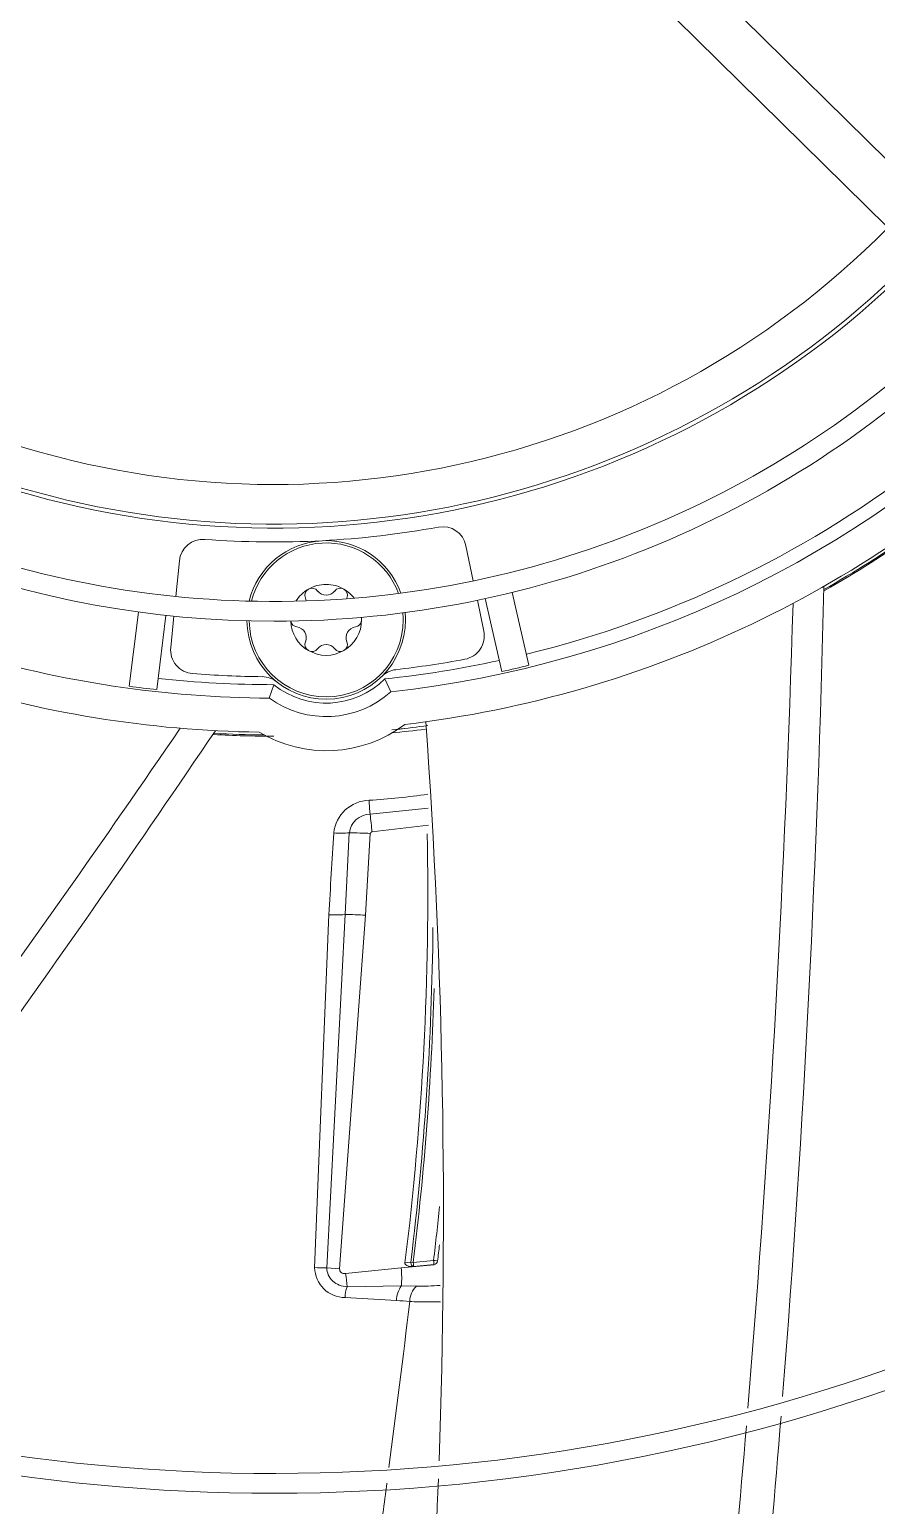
# Model space of a CAD drawing. Header units: millimetres. Extents: x 113490 to 142599, y -20467 to 115.
# Drawn here: x 131265.4 to 131372.2, y -10526.5 to -10340.4 of the extents above; entities that cross this region are included whole.
import ezdxf

# ---------------------------------------------------------------- set-up
doc = ezdxf.new("R2010")
doc.units = ezdxf.units.MM
doc.layers.add('DV3_0', color=7, linetype='Continuous')

msp = doc.modelspace()

# ---------------------------------------------------------------- linework, layer by layer
at = {"layer": 'DV3_0', "color": 7, "linetype": 'Continuous', "lineweight": 15}
for p, q in [((131623.33, -10603.11), (131314.04, -10298.11)), ((131310.48, -10303.03), (131619.15, -10607.41)), ((131320.46, -10405.46), (131321.39, -10409.9)), ((131283.86, -10411.87), (131284.32, -10407.35)), ((131321.9, -10412.35), (131322.7, -10416.23)), ((131325, -10421.34), (131322.87, -10412.14)), ((131328.41, -10420.55), (131326.28, -10411.36)), ((131278, -10423.19), (131279.15, -10413.83)), ((131281.47, -10423.62), (131282.62, -10414.25)), ((131283.22, -10418.3), (131283.61, -10414.36)), ((131295.66, -10424.69), (131296.24, -10422.99)), ((131310.24, -10422.26), (131310.99, -10423.89)), ((131308.36, -10439.34), (131315.68, -10438.58)), ((131305.21, -10451.99), (131305.75, -10441.69)), ((131307.8, -10452.07), (131308.4, -10441.75)), ((131308.6, -10441.57), (131315.75, -10440.73)), ((131301.37, -10496.53), (131303.18, -10452)), ((131302.93, -10496.56), (131305.21, -10451.99)), ((131304.53, -10496.67), (131307.8, -10452.07)), ((131312.29, -10496.55), (131305.28, -10497.26)), ((131316.47, -10496.19), (131312.29, -10496.55)), ((131313.5, -10495.84), (131312.77, -10495.93)), ((131313.82, -10495.87), (131313.5, -10495.84)), ((131316.37, -10495.62), (131313.82, -10495.87)), ((131316.4, -10496.15), (131313.83, -10496.39)), ((131312.31, -10498.83), (131305.47, -10498.93)), ((131314.21, -10498.86), (131312.31, -10498.83)), ((131311.7, -10500.66), (131305.22, -10500.31))]:
    msp.add_line(p, q, dxfattribs=at)
at = {"layer": 'DV3_0', "color": 7, "linetype": 'Continuous', "lineweight": 20}
msp.add_line((131304.53, -10496.67), (131302.93, -10496.56), dxfattribs=at)
for centre, radius, start, end in [((131296.24, -10288.99), 108.75, 249.0395, 315.4011), ((131296.24, -10288.99), 140.35, 299.6151, 310.5445), ((131302.83, -10414.82), 9.71, 20.0694, 165.9306), ((131302.83, -10414.82), 9.71, 0, 5.2074), ((131302.83, -10414.82), 9.71, 180.7926, 0), ((131296.24, -10288.99), 140.35, 266.9096, 269.4932), ((131308.36, -10441.96), 2.62, 89.8439, 174.0643), ((131304.11, -10434.58), 17.45, 266.9497, 273.595), ((131305.14, -10500.71), 48.72, 86.8807, 89.9289), ((131305.25, -10496.42), 3.88, 181.5118, 269.5572), ((131315.16, -10500.81), 3.47, 145.1788, 177.5249)]:
    msp.add_arc(centre, radius, start, end, dxfattribs=at)
at = {"layer": 'DV3_0', "color": 7, "linetype": 'Continuous', "lineweight": 15}
for centre, radius, start, end in [((131296.24, -10288.99), 114.25, 251.4688, 315.4011), ((131296.24, -10288.99), 113.75, 252.7316, 315.4011), ((131296.24, -10288.99), 123.5, 226.1082, 316.2428), ((131296.24, -10288.99), 126, 270, 315.2026), ((131296.24, -10288.99), 126, 228.4752, 270), ((131296.24, -10288.99), 135.7, 276.2429, 314.7571), ((131296.24, -10288.99), 140, 276.7677, 314.2323), ((131296.24, -10288.99), 134, 283.7483, 307.2517), ((131296.24, -10288.99), 140.5, 299.6325, 310.6019), ((131296.24, -10288.99), 116, 265.6946, 280.3054), ((131317.53, -10406.07), 3, 11.75, 100.3054), ((131287.3, -10407.65), 3, 85.6946, 174.25), ((131302.83, -10414.82), 10, 19.6905, 166.3095), ((131302.83, -10414.82), 4.48, 90, 120), ((131301.04, -10411.72), 0.895, 37.5224, 120), ((131302.83, -10414.82), 4.48, 60, 90), ((131304.62, -10411.72), 0.895, 60, 142.4776), ((129525.2, -10368.15), 1840.9, 355.49356, 358.67872), ((131302.83, -10414.82), 4.48, 120, 148.1887), ((131301.04, -10411.72), 0.895, 120, 202.4776), ((131298.96, -10412.58), 1.36, 6.618, 22.4776), ((131302.83, -10410.34), 1.36, 217.5224, 322.4776), ((131302.83, -10414.82), 4.47, 37.8113, 60), ((131304.62, -10411.72), 0.895, 337.5224, 60), ((131306.71, -10412.58), 1.36, 157.5224, 161.5363), ((129441.17, -10355.96), 1921.39, 355.27432, 358.30683), ((131306.41, -10414.82), 0.895, 0, 20.2402), ((131302.83, -10414.82), 4.47, 0, 4.0175), ((131302.83, -10414.82), 10, 0, 5.2742), ((131302.83, -10414.82), 10, 180.7258, 0), ((131302.83, -10414.82), 4.48, 181.9825, 240), ((131299.25, -10414.82), 0.895, 189.9487, 262.4776), ((131298.96, -10417.06), 1.36, 337.5224, 82.4776), ((131302.83, -10414.82), 4.47, 300, 0), ((131306.71, -10417.06), 1.36, 97.5224, 202.4776), ((131306.41, -10414.82), 0.895, 277.5224, 0), ((131319.77, -10416.84), 3, 280.4277, 11.75), ((131286.2, -10418.6), 3, 174.25, 265.5723), ((131301.04, -10417.92), 0.895, 157.5224, 240), ((131302.83, -10419.29), 1.36, 37.5224, 142.4776), ((131304.62, -10417.92), 0.895, 300, 22.4776), ((131296.24, -10288.99), 135.7, 253.0696, 269.7571), ((131301.04, -10417.92), 0.895, 240, 322.4776), ((131302.83, -10414.82), 4.47, 240, 300), ((131304.62, -10417.92), 0.895, 217.5224, 300), ((131296.24, -10288.99), 134, 275.9991, 282.2517), ((131296.24, -10288.99), 133, 276.6363, 280.4277), ((131296.24, -10288.99), 133, 265.5723, 269.3637), ((131294.73, -10424.98), 3, 51.432, 89.3637), ((131311.96, -10424.08), 3, 96.6363, 134.568), ((131296.24, -10288.99), 140, 252.2495, 269.2323), ((131296.24, -10288.99), 134, 263.7483, 270.0009), ((131302.83, -10414.82), 12.2, 234.0148, 311.9852), ((131302.83, -10414.82), 10.5, 231.1098, 314.8902), ((130445.37, -10489.89), 872.25, 357.96174, 4.0905), ((129699.45, -9342.41), 1921.39, 322.53383, 325.57983), ((129763.55, -9398.09), 1840.9, 322.75622, 325.95172), ((131296.24, -10288.99), 140.5, 266.9058, 270), ((131302.83, -10414.82), 16.5, 239.1138, 306.8862), ((131298.63, -10292.74), 136.89, 275.2143, 277.0138), ((131296.24, -10288.99), 140.5, 276.0812, 276.7288), ((131296.24, -10288.99), 140.5, 276.3104, 277.9407), ((131301.83, -10339.05), 98.73, 273.729, 278.0386), ((131308.38, -10442.2), 4.63, 91.677, 173.6961), ((131363.77, -10434.79), 55.59, 182.8759, 184.6923), ((131286.1, -10442.86), 22.54, 3.2928, 8.9994), ((132156.35, -10496.42), 854.32, 176.32767, 177.02013), ((131304.71, -10426.93), 14.79, 266.4086, 274.0242), ((131306.08, -10481.82), 40.13, 86.6778, 90.4706), ((131308.61, -10441.78), 0.209, 91.4679, 174.3439), ((130939.53, -10449.48), 376.12, 352.907, 1.1721), ((131296.24, -10288.99), 233.5, 225.7814, 315.7154), ((130938.45, -10449.81), 377.87, 353.0031, 359.425), ((131296.24, -10288.99), 236, 270, 315.2644), ((131296.24, -10288.99), 236, 227.0266, 270), ((130938.17, -10449.91), 378.45, 353.0249, 358.275), ((130939.02, -10450.14), 380.09, 353.1278, 354.1591), ((130939.44, -10450.03), 380.2, 353.0998, 353.4128), ((131302.9, -10462.26), 34.3, 267.44, 270.0482), ((131300.22, -10497.79), 12.14, 355.0591, 5.8733), ((131313.99, -10496.02), 2.42, 356.9375, 9.4378), ((131316.37, -10495.62), 0.525, 273.0385, 351.1166), ((131293.37, -10499.46), 12.11, 2.5011, 10.4819), ((131310.07, -10500.48), 4.86, 161.4487, 177.9536), ((131316.08, -10500.83), 2.71, 133.5995, 179.149), ((131294.54, -10736.97), 236.93, 85.4419, 85.8481), ((129441.17, -10355.96), 1921.39, 351.8208, 355.20802), ((129525.2, -10368.15), 1840.9, 351.86875, 355.41631), ((130445.37, -10489.89), 872.25, 350.63739, 357.81353)]:
    msp.add_arc(centre, radius, start, end, dxfattribs=at)
for centre, major_axis in [((131325.79, -10416.99), (-21.26, -4.91)), ((131280.23, -10419.38), (-21.65, 2.66))]:
    msp.add_ellipse(centre, major_axis=major_axis, ratio=0.186545, start_param=1.490488, end_param=1.651105, dxfattribs=at)
at = {"layer": 'DV3_0', "color": 7, "linetype": 'Continuous', "lineweight": 20}
for points, knots in [([(131305.47, -10498.93), (131304.8, -10498.92), (131304.13, -10498.65), (131303.18, -10497.78), (131302.9, -10497.17), (131302.93, -10496.56)], [0, 0, 0, 0, 0.5, 0.5, 1, 1, 1, 1]), ([(131305.28, -10497.26), (131305.08, -10497.29), (131304.89, -10497.24), (131304.67, -10497.08), (131304.61, -10497.01), (131304.54, -10496.85), (131304.52, -10496.76), (131304.53, -10496.67)], [0, 0, 0, 0, 0.5, 0.5, 0.75, 0.75, 1, 1, 1, 1])]:
    msp.add_open_spline(points, degree=3, knots=knots, dxfattribs=at)
at = {"layer": 'DV3_0', "color": 7, "linetype": 'Continuous', "lineweight": 15}
for points, knots in [([(131313.83, -10496.39), (131313.8, -10496.39), (131313.73, -10496.4), (131313.62, -10496.4), (131313.47, -10496.39), (131313.29, -10496.37), (131313.1, -10496.31), (131312.93, -10496.23), (131312.81, -10496.12), (131312.77, -10496.01), (131312.77, -10495.96), (131312.77, -10495.94), (131312.77, -10495.93)], [0, 0, 0, 0, 0.08278, 0.165389, 0.248062, 0.443792, 0.593935, 0.723408, 0.894535, 0.953456, 0.978085, 1, 1, 1, 1]), ([(131313.83, -10496.39), (131313.76, -10496.39), (131313.68, -10496.33), (131313.55, -10496.13), (131313.51, -10495.98), (131313.5, -10495.84)], [0, 0, 0, 0, 0.5, 0.5, 1, 1, 1, 1]), ([(131313.82, -10495.87), (131313.83, -10496), (131313.84, -10496.13), (131313.85, -10496.32), (131313.85, -10496.39), (131313.83, -10496.39)], [0, 0, 0, 0, 0.5, 0.5, 1, 1, 1, 1]), ([(131316.37, -10495.62), (131316.51, -10495.64), (131316.65, -10495.65), (131316.85, -10495.68), (131316.9, -10495.7), (131316.89, -10495.7)], [0, 0, 0, 0, 0.5, 0.5, 1, 1, 1, 1]), ([(131317.26, -10500.82), (131316.83, -10500.84), (131315.91, -10500.86), (131314.61, -10500.86), (131313.75, -10500.81), (131313.37, -10500.79)], [0.7868458, 0.7868458, 0.7868458, 0.7868458, 0.8588357, 0.9383549, 1, 1, 1, 1]), ([(131310.49, -10523.71), (131310.15, -10526.27), (131309.81, -10528.81), (131308.12, -10541.36), (131306.74, -10551.3), (131304.46, -10571.05), (131303.54, -10580.86), (131302.77, -10600.33), (131302.94, -10609.98), (131303.77, -10623.63), (131304.08, -10627.66), (131304.46, -10631.69)], [0.0934532, 0.0934532, 0.0934532, 0.0934532, 0.125, 0.125, 0.25, 0.25, 0.375, 0.375, 0.5, 0.5, 0.5526716, 0.5526716, 0.5526716, 0.5526716])]:
    msp.add_open_spline(points, degree=3, knots=knots, dxfattribs=at)
for points in [[(131317.2, -10498.77), (131316.2, -10498.84), (131315.18, -10498.88), (131314.21, -10498.86)], [(131313.37, -10500.79), (131312.53, -10507.84), (131311.65, -10514.82), (131310.75, -10521.73)]]:
    msp.add_open_spline(points, degree=3, dxfattribs=at)

doc.saveas('drawing.dxf')
